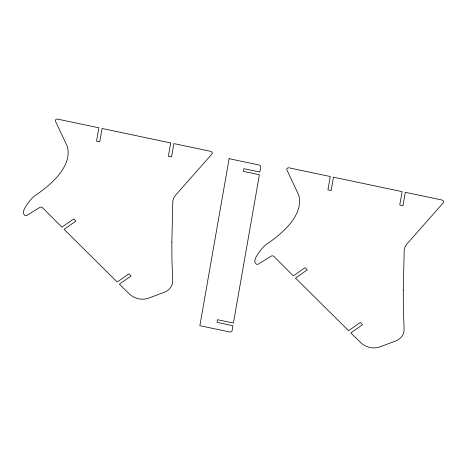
<?xml version="1.0" encoding="UTF-8"?>
<svg xmlns="http://www.w3.org/2000/svg" width="467" height="467" viewBox="0 0 467 467"><rect width="100%" height="100%" fill="white"/><g stroke="black" fill="none" stroke-linecap="round" stroke-linejoin="round"><path stroke-width="0.7" d="M171.856 241.964L171.949 260.539L172.685 280.235A16.327 13.537 16.2 0 1 164.279 292.266L148.664 298.139A16.327 13.537 16.2 0 1 129.26 293.866L119.412 284.187L131.11 275.979L128.915 273.785L117.194 282.01L64.113 229.373L75.864 221.125L73.675 218.924L61.918 227.172L42.585 207.797A2.043 1.693 16.2 0 0 39.637 207.529L27.185 215.223A2.043 1.693 16.2 0 1 24.926 215.427C21.424 213.127 24.628 208.294 26.216 205.719C29.287 201.242 32.69 196.689 37.488 193.945C51.796 183.864 72.391 166.024 67.394 146.539L55.52 121.309A2.043 1.693 16.2 0 1 55.789 119.616A2.043 1.693 16.2 0 1 57.674 119.138L98.87 127.806L96.529 141.168L99.722 141.84L102.063 128.478L170.688 142.925L168.348 156.282L171.541 156.953L173.882 143.597L210.518 151.308A2.043 1.693 16.2 0 1 211.878 154.098L175.633 195.124A16.327 13.537 16.2 0 0 172.749 203.431L171.856 241.964M403.272 290.667L403.365 309.242L404.095 328.937A16.327 13.537 16.2 0 1 395.689 340.968L380.074 346.841A16.327 13.537 16.2 0 1 360.67 342.568L350.822 332.895L362.52 324.688L360.326 322.487L348.604 330.712L295.523 278.075L307.28 269.827L305.085 267.632L293.329 275.88L273.995 256.5A2.043 1.693 16.2 0 0 271.047 256.231L258.595 263.925A2.043 1.693 16.2 0 1 256.336 264.135C252.834 261.829 256.039 256.996 257.626 254.422C260.697 249.95 264.1 245.391 268.899 242.653C283.206 232.566 303.801 214.727 298.804 195.247L286.931 170.011A2.043 1.693 16.2 0 1 287.199 168.324A2.043 1.693 16.2 0 1 289.085 167.84L330.28 176.514L327.945 189.871L331.132 190.542L333.473 177.186L402.099 191.628L399.758 204.99L402.951 205.661L405.292 192.299L441.928 200.01A2.043 1.693 16.2 0 1 443.288 202.801L407.043 243.827A16.327 13.537 16.2 0 0 404.159 252.133L403.272 290.667M229.116 158.687L199.864 325.686L229.787 331.984A2.043 1.693 16.2 0 0 232.076 330.735L232.957 325.721L216.997 322.358L217.464 319.685L233.424 323.047L259.401 174.722L243.441 171.366L243.914 168.692L259.874 172.054L260.744 167.069A2.043 1.693 16.2 0 0 259.039 164.979L229.116 158.687"/></g></svg>
